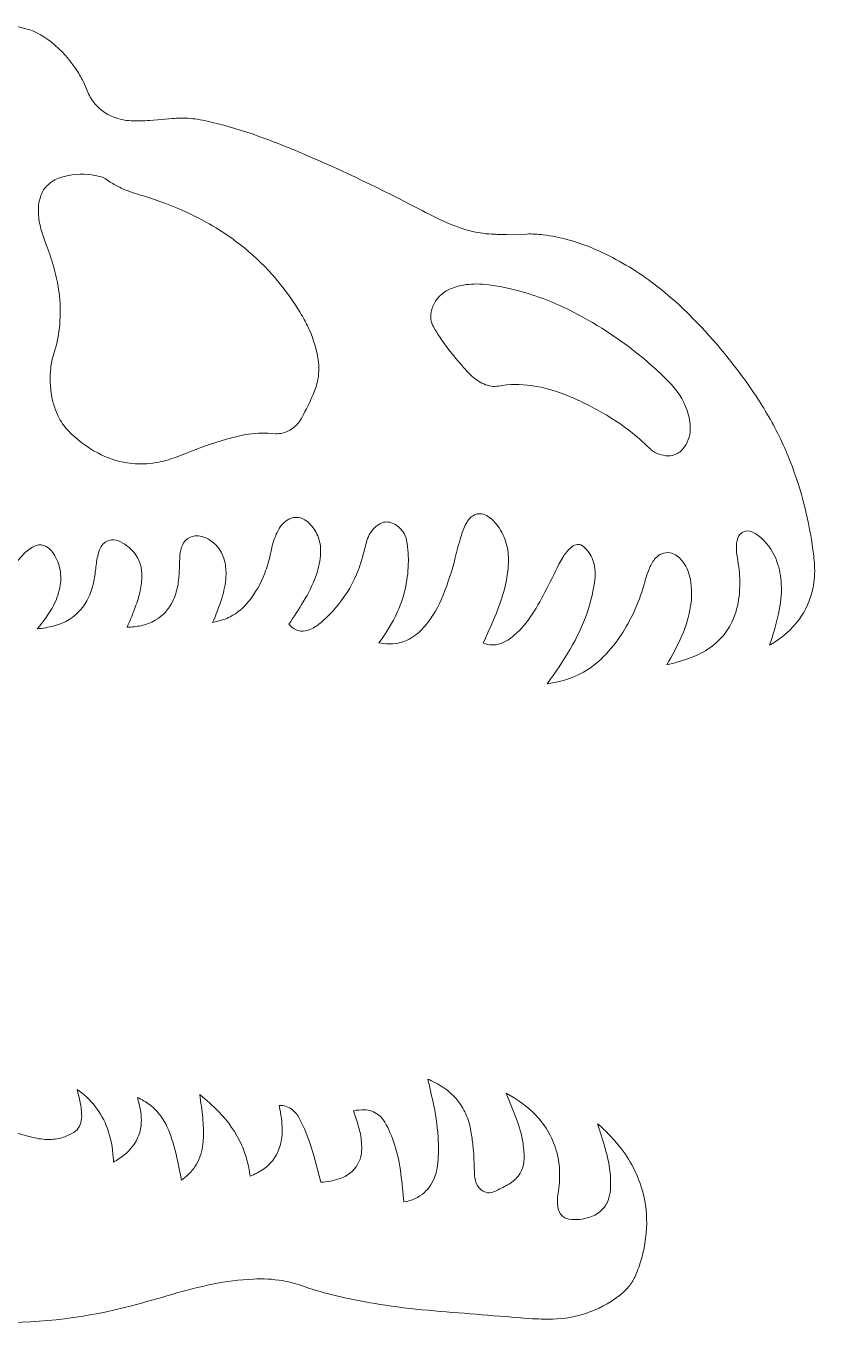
# Model space of a CAD drawing. Header units: centimetres. Extents: x -10.7 to 10.9, y -7.9 to 10.7.
# Drawn here: x 8.366 to 10.805, y 2.67 to 6.679 of the extents above; entities that cross this region are included whole.
import ezdxf

# ---------------------------------------------------------------- set-up
doc = ezdxf.new("R2010")
doc.units = ezdxf.units.CM
doc.header["$MEASUREMENT"] = 0
doc.layers.add('Capa 1', color=7, linetype='Continuous')

msp = doc.modelspace()

# ---------------------------------------------------------------- linework, layer by layer
at = {"layer": 'Capa 1', "color": 250, "lineweight": 18}
for points, knots in [([(8.31074, 6.679), (8.32131, 6.67876), (8.33185, 6.67774), (8.34228, 6.67594), (8.34228, 6.67594), (8.37421, 6.67044), (8.40447, 6.65778), (8.43079, 6.6389), (8.43079, 6.6389), (8.46445, 6.61475), (8.4936, 6.5849), (8.51691, 6.55068), (8.51691, 6.55068), (8.52509, 6.5387), (8.53261, 6.5263), (8.53948, 6.51353), (8.53948, 6.51353), (8.54451, 6.50417), (8.54886, 6.49446), (8.5525, 6.48448), (8.5525, 6.48448), (8.55764, 6.47041), (8.56478, 6.45714), (8.57372, 6.44511), (8.57372, 6.44511), (8.58988, 6.42336), (8.61194, 6.40669), (8.6373, 6.39713)], [0, 0, 0, 0, 0.125, 0.125, 0.125, 0.125, 0.25, 0.25, 0.25, 0.25, 0.375, 0.375, 0.375, 0.375, 0.5, 0.5, 0.5, 0.5, 0.625, 0.625, 0.625, 0.625, 0.75, 0.75, 0.75, 0.75, 1, 1, 1, 1]), ([(8.6373, 6.39713), (8.6543, 6.39071), (8.67219, 6.38696), (8.69034, 6.38601), (8.69034, 6.38601), (8.70982, 6.385), (8.72935, 6.38528), (8.74881, 6.38683)], [0, 0, 0, 0, 0.3333333, 0.3333333, 0.3333333, 0.3333333, 1, 1, 1, 1]), ([(8.8188, 6.39291), (8.83485, 6.39442), (8.85098, 6.39466), (8.86706, 6.39358), (8.86706, 6.39358), (8.8867, 6.39229), (8.90621, 6.38942), (8.9254, 6.38504), (8.9254, 6.38504), (8.97153, 6.37447), (9.01708, 6.3615), (9.06184, 6.34617), (9.06184, 6.34617), (9.1104, 6.32956), (9.15835, 6.3112), (9.20559, 6.29117), (9.20559, 6.29117), (9.32563, 6.24021), (9.44362, 6.18456), (9.55925, 6.12431), (9.55925, 6.12431), (9.58709, 6.10981), (9.61507, 6.09556), (9.64318, 6.08157), (9.64318, 6.08157), (9.67228, 6.0671), (9.70275, 6.05551), (9.73411, 6.04698), (9.73411, 6.04698), (9.75724, 6.04069), (9.78096, 6.03686), (9.80487, 6.03554), (9.80487, 6.03554), (9.82063, 6.03468), (9.83641, 6.0344), (9.85219, 6.0347)], [0, 0, 0, 0, 0.1, 0.1, 0.1, 0.1, 0.2, 0.2, 0.2, 0.2, 0.3, 0.3, 0.3, 0.3, 0.4, 0.4, 0.4, 0.4, 0.5, 0.5, 0.5, 0.5, 0.6, 0.6, 0.6, 0.6, 0.7, 0.7, 0.7, 0.7, 0.8, 0.8, 0.8, 0.8, 1, 1, 1, 1]), ([(8.83516, 5.34829), (8.81602, 5.34086), (8.79631, 5.33505), (8.77621, 5.33096), (8.77621, 5.33096), (8.71193, 5.31788), (8.64516, 5.32786), (8.58752, 5.35916), (8.58752, 5.35916), (8.55353, 5.37762), (8.52257, 5.40116), (8.49572, 5.42902), (8.49572, 5.42902), (8.48338, 5.44179), (8.4732, 5.45648), (8.46553, 5.4725), (8.46553, 5.4725), (8.45623, 5.49189), (8.44956, 5.51243), (8.44565, 5.53359), (8.44565, 5.53359), (8.44026, 5.56281), (8.43918, 5.59266), (8.44244, 5.62219), (8.44244, 5.62219), (8.44397, 5.63604), (8.4469, 5.64971), (8.45117, 5.66297), (8.45117, 5.66297), (8.45985, 5.68993), (8.46582, 5.71769), (8.46898, 5.74583), (8.46898, 5.74583), (8.47224, 5.77477), (8.47267, 5.80395), (8.47027, 5.83296), (8.47027, 5.83296), (8.46736, 5.86839), (8.46077, 5.90341), (8.45065, 5.93748), (8.45065, 5.93748), (8.44407, 5.95959), (8.43664, 5.98146), (8.42841, 6.00301), (8.42841, 6.00301), (8.42224, 6.01916), (8.41679, 6.03556), (8.41208, 6.05219), (8.41208, 6.05219), (8.40779, 6.0673), (8.40518, 6.08284), (8.40427, 6.09852), (8.40427, 6.09852), (8.40326, 6.11594), (8.40529, 6.1334), (8.41023, 6.15013), (8.41023, 6.15013), (8.41396, 6.16267), (8.42056, 6.17418), (8.42952, 6.18372), (8.42952, 6.18372), (8.44139, 6.19636), (8.45631, 6.20568), (8.47287, 6.21081), (8.47287, 6.21081), (8.50425, 6.2205), (8.53738, 6.22308), (8.56986, 6.21835), (8.56986, 6.21835), (8.57968, 6.21692), (8.5894, 6.21491), (8.59899, 6.21233)], [0, 0, 0, 0, 0.0526316, 0.0526316, 0.0526316, 0.0526316, 0.1052632, 0.1052632, 0.1052632, 0.1052632, 0.1578947, 0.1578947, 0.1578947, 0.1578947, 0.2105263, 0.2105263, 0.2105263, 0.2105263, 0.2631579, 0.2631579, 0.2631579, 0.2631579, 0.3157895, 0.3157895, 0.3157895, 0.3157895, 0.3684211, 0.3684211, 0.3684211, 0.3684211, 0.4210526, 0.4210526, 0.4210526, 0.4210526, 0.4736842, 0.4736842, 0.4736842, 0.4736842, 0.5263158, 0.5263158, 0.5263158, 0.5263158, 0.5789474, 0.5789474, 0.5789474, 0.5789474, 0.6315789, 0.6315789, 0.6315789, 0.6315789, 0.6842105, 0.6842105, 0.6842105, 0.6842105, 0.7368421, 0.7368421, 0.7368421, 0.7368421, 0.7894737, 0.7894737, 0.7894737, 0.7894737, 0.8421053, 0.8421053, 0.8421053, 0.8421053, 0.8947368, 0.8947368, 0.8947368, 0.8947368, 1, 1, 1, 1]), ([(8.59899, 6.21233), (8.59899, 6.21233), (8.60692, 6.20948), (8.60692, 6.20948), (8.60692, 6.20948), (8.60692, 6.20948), (8.61088, 6.207), (8.61088, 6.207), (8.61088, 6.207), (8.61088, 6.207), (8.61462, 6.20418), (8.61462, 6.20418)], [0, 0, 0, 0, 0.25, 0.25, 0.25, 0.25, 0.5, 0.5, 0.5, 0.5, 1, 1, 1, 1]), ([(8.61462, 6.20418), (8.6248, 6.19708), (8.63544, 6.19065), (8.64648, 6.18493), (8.64648, 6.18493), (8.6587, 6.17859), (8.67128, 6.17299), (8.68415, 6.16812), (8.68415, 6.16812), (8.69453, 6.16422), (8.70507, 6.16067), (8.71571, 6.15752), (8.71571, 6.15752), (8.75831, 6.14489), (8.80016, 6.12989), (8.84106, 6.11256), (8.84106, 6.11256), (8.90319, 6.08625), (8.96187, 6.05253), (9.01587, 6.01209)], [0, 0, 0, 0, 0.1666667, 0.1666667, 0.1666667, 0.1666667, 0.3333333, 0.3333333, 0.3333333, 0.3333333, 0.5, 0.5, 0.5, 0.5, 0.6666667, 0.6666667, 0.6666667, 0.6666667, 1, 1, 1, 1]), ([(9.91344, 6.03597), (9.9306, 6.03634), (9.94777, 6.03543), (9.96481, 6.03325), (9.96481, 6.03325), (10.01628, 6.02668), (10.06665, 6.01321), (10.11454, 5.99317), (10.11454, 5.99317), (10.1728, 5.96879), (10.22823, 5.93805), (10.27975, 5.90151), (10.27975, 5.90151), (10.32807, 5.86724), (10.37345, 5.82896), (10.41538, 5.78712), (10.41538, 5.78712), (10.48396, 5.7187), (10.54639, 5.64434), (10.6019, 5.56494), (10.6019, 5.56494), (10.61945, 5.53983), (10.63614, 5.51413), (10.65194, 5.48788), (10.65194, 5.48788), (10.67861, 5.44351), (10.70187, 5.39716), (10.72147, 5.34925), (10.72147, 5.34925), (10.7395, 5.30517), (10.75475, 5.25998), (10.76711, 5.21398), (10.76711, 5.21398), (10.78009, 5.16574), (10.79015, 5.11678), (10.79727, 5.06733), (10.79727, 5.06733), (10.79986, 5.04942), (10.80176, 5.0314), (10.80301, 5.01332), (10.80301, 5.01332), (10.8047, 4.98877), (10.80295, 4.96408), (10.79783, 4.93998), (10.79783, 4.93998), (10.79053, 4.90553), (10.77595, 4.87301), (10.75509, 4.84461), (10.75509, 4.84461), (10.73299, 4.81457), (10.7051, 4.78925), (10.67305, 4.77017)], [0, 0, 0, 0, 0.0714286, 0.0714286, 0.0714286, 0.0714286, 0.1428571, 0.1428571, 0.1428571, 0.1428571, 0.2142857, 0.2142857, 0.2142857, 0.2142857, 0.2857143, 0.2857143, 0.2857143, 0.2857143, 0.3571429, 0.3571429, 0.3571429, 0.3571429, 0.4285714, 0.4285714, 0.4285714, 0.4285714, 0.5, 0.5, 0.5, 0.5, 0.5714286, 0.5714286, 0.5714286, 0.5714286, 0.6428571, 0.6428571, 0.6428571, 0.6428571, 0.7142857, 0.7142857, 0.7142857, 0.7142857, 0.7857143, 0.7857143, 0.7857143, 0.7857143, 0.8571429, 0.8571429, 0.8571429, 0.8571429, 1, 1, 1, 1]), ([(9.01587, 6.01209), (9.08637, 5.9593), (9.14721, 5.89475), (9.19573, 5.82123), (9.19573, 5.82123), (9.20548, 5.80646), (9.21471, 5.79131), (9.22337, 5.77586), (9.22337, 5.77586), (9.2302, 5.76365), (9.23645, 5.75114), (9.24213, 5.73837), (9.24213, 5.73837), (9.25505, 5.70932), (9.26401, 5.67868), (9.26881, 5.64725), (9.26881, 5.64725), (9.27229, 5.6245), (9.27151, 5.60132), (9.2665, 5.57885), (9.2665, 5.57885), (9.26339, 5.56486), (9.25876, 5.55125), (9.25274, 5.53824), (9.25274, 5.53824), (9.24212, 5.51535), (9.23111, 5.49265), (9.21974, 5.47014), (9.21974, 5.47014), (9.21351, 5.45782), (9.20474, 5.44698), (9.19403, 5.43829), (9.19403, 5.43829), (9.18374, 5.42994), (9.17172, 5.42399), (9.15886, 5.42082), (9.15886, 5.42082), (9.15179, 5.41909), (9.14451, 5.41838), (9.13725, 5.41871)], [0, 0, 0, 0, 0.0909091, 0.0909091, 0.0909091, 0.0909091, 0.1818182, 0.1818182, 0.1818182, 0.1818182, 0.2727273, 0.2727273, 0.2727273, 0.2727273, 0.3636364, 0.3636364, 0.3636364, 0.3636364, 0.4545455, 0.4545455, 0.4545455, 0.4545455, 0.5454545, 0.5454545, 0.5454545, 0.5454545, 0.6363636, 0.6363636, 0.6363636, 0.6363636, 0.7272727, 0.7272727, 0.7272727, 0.7272727, 0.8181818, 0.8181818, 0.8181818, 0.8181818, 1, 1, 1, 1]), ([(10.05643, 5.7955), (10.13819, 5.75373), (10.21468, 5.70245), (10.28436, 5.6427), (10.28436, 5.6427), (10.30753, 5.62284), (10.32997, 5.60212), (10.35163, 5.58059), (10.35163, 5.58059), (10.37726, 5.55513), (10.39698, 5.5244), (10.40948, 5.4905), (10.40948, 5.4905), (10.41626, 5.47207), (10.41953, 5.45251), (10.4191, 5.43286), (10.4191, 5.43286), (10.41861, 5.4106), (10.41064, 5.38918), (10.39649, 5.37199), (10.39649, 5.37199), (10.38925, 5.36321), (10.37965, 5.35671), (10.3688, 5.35328), (10.3688, 5.35328), (10.36073, 5.35072), (10.35221, 5.34988), (10.34377, 5.35083), (10.34377, 5.35083), (10.33376, 5.35194), (10.32398, 5.35466), (10.31483, 5.3589), (10.31483, 5.3589), (10.30631, 5.36283), (10.29853, 5.36823), (10.29186, 5.37483), (10.29186, 5.37483), (10.25455, 5.41168), (10.21301, 5.44401), (10.16814, 5.47114), (10.16814, 5.47114), (10.12887, 5.4949), (10.08799, 5.51594), (10.04583, 5.53412), (10.04583, 5.53412), (10.00803, 5.55041), (9.96825, 5.56166), (9.92751, 5.56759), (9.92751, 5.56759), (9.89392, 5.57248), (9.85974, 5.57198), (9.82628, 5.56608), (9.82628, 5.56608), (9.81908, 5.56481), (9.81173, 5.56469), (9.80449, 5.56573), (9.80449, 5.56573), (9.79632, 5.56692), (9.78834, 5.56923), (9.78082, 5.57262), (9.78082, 5.57262), (9.76552, 5.57951), (9.75161, 5.58913), (9.73976, 5.60102), (9.73976, 5.60102), (9.72998, 5.61082), (9.72053, 5.62094), (9.71143, 5.63139), (9.71143, 5.63139), (9.68711, 5.65931), (9.66447, 5.68862), (9.64361, 5.7192), (9.64361, 5.7192), (9.63589, 5.7305), (9.62886, 5.74224), (9.62255, 5.75437), (9.62255, 5.75437), (9.61859, 5.76191), (9.61659, 5.77032), (9.6167, 5.77884), (9.6167, 5.77884), (9.61683, 5.79014), (9.61905, 5.80132), (9.62323, 5.81181), (9.62323, 5.81181), (9.63249, 5.83503), (9.65023, 5.85382), (9.67288, 5.8644), (9.67288, 5.8644), (9.68727, 5.87112), (9.70252, 5.87582), (9.7182, 5.87835), (9.7182, 5.87835), (9.73984, 5.88182), (9.76183, 5.88242), (9.78362, 5.88013), (9.78362, 5.88013), (9.8192, 5.87638), (9.85443, 5.86976), (9.88895, 5.86034), (9.88895, 5.86034), (9.94685, 5.84454), (10.00297, 5.8228), (10.05643, 5.7955)], [0, 0, 0, 0, 0.037037, 0.037037, 0.037037, 0.037037, 0.0740741, 0.0740741, 0.0740741, 0.0740741, 0.1111111, 0.1111111, 0.1111111, 0.1111111, 0.1481481, 0.1481481, 0.1481481, 0.1481481, 0.1851852, 0.1851852, 0.1851852, 0.1851852, 0.2222222, 0.2222222, 0.2222222, 0.2222222, 0.2592593, 0.2592593, 0.2592593, 0.2592593, 0.2962963, 0.2962963, 0.2962963, 0.2962963, 0.3333333, 0.3333333, 0.3333333, 0.3333333, 0.3703704, 0.3703704, 0.3703704, 0.3703704, 0.4074074, 0.4074074, 0.4074074, 0.4074074, 0.4444444, 0.4444444, 0.4444444, 0.4444444, 0.4814815, 0.4814815, 0.4814815, 0.4814815, 0.5185185, 0.5185185, 0.5185185, 0.5185185, 0.5555556, 0.5555556, 0.5555556, 0.5555556, 0.5925926, 0.5925926, 0.5925926, 0.5925926, 0.6296296, 0.6296296, 0.6296296, 0.6296296, 0.6666667, 0.6666667, 0.6666667, 0.6666667, 0.7037037, 0.7037037, 0.7037037, 0.7037037, 0.7407407, 0.7407407, 0.7407407, 0.7407407, 0.7777778, 0.7777778, 0.7777778, 0.7777778, 0.8148148, 0.8148148, 0.8148148, 0.8148148, 0.8518519, 0.8518519, 0.8518519, 0.8518519, 0.8888889, 0.8888889, 0.8888889, 0.8888889, 0.9259259, 0.9259259, 0.9259259, 0.9259259, 1, 1, 1, 1]), ([(9.11414, 5.41995), (9.08754, 5.42153), (9.06085, 5.4195), (9.0348, 5.41392), (9.0348, 5.41392), (8.99033, 5.40442), (8.94667, 5.39142), (8.90424, 5.37504)], [0, 0, 0, 0, 0.3333333, 0.3333333, 0.3333333, 0.3333333, 1, 1, 1, 1]), ([(9.77911, 4.77198), (9.79111, 4.79806), (9.80279, 4.82427), (9.81417, 4.85062), (9.81417, 4.85062), (9.82704, 4.88039), (9.83751, 4.91112), (9.84549, 4.94256), (9.84549, 4.94256), (9.85216, 4.96887), (9.85602, 4.99579), (9.85699, 5.02292), (9.85699, 5.02292), (9.85769, 5.04199), (9.85547, 5.06106), (9.8504, 5.07948), (9.8504, 5.07948), (9.84511, 5.09876), (9.8364, 5.11692), (9.82467, 5.13312), (9.82467, 5.13312), (9.81882, 5.14118), (9.8121, 5.14859), (9.80461, 5.15519), (9.80461, 5.15519), (9.79834, 5.1607), (9.79123, 5.16518), (9.78354, 5.16845), (9.78354, 5.16845), (9.77177, 5.17346), (9.75832, 5.17231), (9.74758, 5.1654), (9.74758, 5.1654), (9.73828, 5.15942), (9.73085, 5.15097), (9.7261, 5.14101), (9.7261, 5.14101), (9.71966, 5.12756), (9.71427, 5.11363), (9.70996, 5.09934), (9.70996, 5.09934), (9.70363, 5.07837), (9.69785, 5.05722), (9.6926, 5.03594), (9.6926, 5.03594), (9.68286, 4.99637), (9.6704, 4.95751), (9.65533, 4.91966), (9.65533, 4.91966), (9.64169, 4.88541), (9.62286, 4.85347), (9.59948, 4.82495), (9.59948, 4.82495), (9.58699, 4.8097), (9.57191, 4.79675), (9.55496, 4.78668), (9.55496, 4.78668), (9.54115, 4.77848), (9.52583, 4.7731), (9.50991, 4.77087), (9.50991, 4.77087), (9.49692, 4.76904), (9.48374, 4.76887), (9.47072, 4.77037)], [0, 0, 0, 0, 0.0588235, 0.0588235, 0.0588235, 0.0588235, 0.1176471, 0.1176471, 0.1176471, 0.1176471, 0.1764706, 0.1764706, 0.1764706, 0.1764706, 0.2352941, 0.2352941, 0.2352941, 0.2352941, 0.2941176, 0.2941176, 0.2941176, 0.2941176, 0.3529412, 0.3529412, 0.3529412, 0.3529412, 0.4117647, 0.4117647, 0.4117647, 0.4117647, 0.4705882, 0.4705882, 0.4705882, 0.4705882, 0.5294118, 0.5294118, 0.5294118, 0.5294118, 0.5882353, 0.5882353, 0.5882353, 0.5882353, 0.6470588, 0.6470588, 0.6470588, 0.6470588, 0.7058824, 0.7058824, 0.7058824, 0.7058824, 0.7647059, 0.7647059, 0.7647059, 0.7647059, 0.8235294, 0.8235294, 0.8235294, 0.8235294, 0.8823529, 0.8823529, 0.8823529, 0.8823529, 1, 1, 1, 1]), ([(9.17861, 4.83002), (9.19373, 4.85295), (9.20854, 4.8761), (9.22302, 4.89943), (9.22302, 4.89943), (9.23899, 4.92515), (9.25227, 4.95246), (9.26261, 4.9809), (9.26261, 4.9809), (9.27084, 5.00358), (9.27552, 5.02737), (9.27648, 5.05148), (9.27648, 5.05148), (9.27719, 5.0693), (9.27412, 5.08705), (9.26747, 5.10361), (9.26747, 5.10361), (9.26468, 5.11057), (9.26116, 5.1172), (9.25695, 5.12339), (9.25695, 5.12339), (9.25241, 5.13006), (9.24724, 5.13628), (9.24147, 5.14194), (9.24147, 5.14194), (9.23577, 5.14752), (9.22918, 5.15213), (9.22198, 5.15556), (9.22198, 5.15556), (9.21011, 5.1612), (9.19645, 5.16167), (9.18423, 5.15685), (9.18423, 5.15685), (9.16919, 5.15092), (9.15666, 5.14004), (9.14868, 5.126), (9.14868, 5.126), (9.13972, 5.11021), (9.13282, 5.09334), (9.12816, 5.0758), (9.12816, 5.0758), (9.12541, 5.06547), (9.12292, 5.05509), (9.1207, 5.04464), (9.1207, 5.04464), (9.11657, 5.02521), (9.1109, 5.00613), (9.10379, 4.9876), (9.10379, 4.9876), (9.09165, 4.95598), (9.07477, 4.92638), (9.05374, 4.89983), (9.05374, 4.89983), (9.03841, 4.88047), (9.01916, 4.86455), (8.99726, 4.8531), (8.99726, 4.8531), (8.9903, 4.84945), (8.98302, 4.84647), (8.9755, 4.84417), (8.9755, 4.84417), (8.96451, 4.84082), (8.95345, 4.83771), (8.94232, 4.83485), (8.94232, 4.83485), (8.95306, 4.8593), (8.96262, 4.88426), (8.97094, 4.90964), (8.97094, 4.90964), (8.97816, 4.93166), (8.98251, 4.95452), (8.98388, 4.97764), (8.98388, 4.97764), (8.98483, 4.99364), (8.98344, 5.00968), (8.97976, 5.02525), (8.97976, 5.02525), (8.97377, 5.05063), (8.95867, 5.0729), (8.93731, 5.08785), (8.93731, 5.08785), (8.92722, 5.09491), (8.91578, 5.09979), (8.90369, 5.10216), (8.90369, 5.10216), (8.89045, 5.10476), (8.87673, 5.10197), (8.86557, 5.0944), (8.86557, 5.0944), (8.85893, 5.08988), (8.85363, 5.08365), (8.85027, 5.07638), (8.85027, 5.07638), (8.84541, 5.06587), (8.84255, 5.05457), (8.84183, 5.04302), (8.84183, 5.04302), (8.84082, 5.02723), (8.84012, 5.01143), (8.83969, 4.9956), (8.83969, 4.9956), (8.83925, 4.97976), (8.8376, 4.96397), (8.83475, 4.94839), (8.83475, 4.94839), (8.83174, 4.93204), (8.82665, 4.91614), (8.81962, 4.90108), (8.81962, 4.90108), (8.80802, 4.87627), (8.78898, 4.85565), (8.76518, 4.84207), (8.76518, 4.84207), (8.75147, 4.83427), (8.73664, 4.82868), (8.72119, 4.82548), (8.72119, 4.82548), (8.70708, 4.82257), (8.69275, 4.82087), (8.67835, 4.82039), (8.67835, 4.82039), (8.68808, 4.84284), (8.69724, 4.86553), (8.70586, 4.88844), (8.70586, 4.88844), (8.7121, 4.90508), (8.71686, 4.92226), (8.72003, 4.93976), (8.72003, 4.93976), (8.72287, 4.95546), (8.72404, 4.97143), (8.72353, 4.98739), (8.72353, 4.98739), (8.72275, 5.01108), (8.71421, 5.03386), (8.69916, 5.05217), (8.69916, 5.05217), (8.68646, 5.06765), (8.67011, 5.07972), (8.65157, 5.0873), (8.65157, 5.0873), (8.64249, 5.09101), (8.63246, 5.09169), (8.62296, 5.08922), (8.62296, 5.08922), (8.61104, 5.08613), (8.60119, 5.07778), (8.59617, 5.06653), (8.59617, 5.06653), (8.59241, 5.05805), (8.58951, 5.0492), (8.5875, 5.04015), (8.5875, 5.04015), (8.5843, 5.02566), (8.58202, 5.011), (8.58067, 4.99621), (8.58067, 4.99621), (8.57931, 4.98145), (8.57689, 4.96679), (8.57344, 4.95235), (8.57344, 4.95235), (8.56926, 4.93484), (8.56274, 4.91797), (8.55408, 4.9022), (8.55408, 4.9022), (8.53925, 4.87514), (8.5167, 4.8531), (8.48932, 4.83886), (8.48932, 4.83886), (8.4779, 4.83292), (8.46585, 4.82828), (8.45339, 4.82504), (8.45339, 4.82504), (8.4359, 4.82047), (8.41805, 4.81731), (8.40005, 4.81557), (8.40005, 4.81557), (8.42019, 4.83818), (8.43754, 4.86312), (8.45175, 4.88988), (8.45175, 4.88988), (8.46181, 4.90884), (8.46857, 4.92938), (8.47175, 4.95061), (8.47175, 4.95061), (8.47443, 4.96857), (8.47371, 4.98685), (8.46966, 5.00455), (8.46966, 5.00455), (8.46574, 5.02156), (8.45855, 5.03767), (8.44849, 5.05194), (8.44849, 5.05194), (8.44305, 5.05962), (8.43598, 5.06599), (8.42777, 5.07057), (8.42777, 5.07057), (8.41861, 5.07568), (8.40773, 5.07676), (8.39774, 5.07351), (8.39774, 5.07351), (8.38966, 5.07089), (8.38214, 5.06684), (8.3755, 5.06153), (8.3755, 5.06153), (8.36084, 5.0498), (8.34775, 5.03623), (8.33657, 5.02113), (8.33657, 5.02113), (8.32555, 5.00626), (8.31514, 4.99095), (8.30534, 4.97524), (8.30534, 4.97524), (8.29552, 4.95951), (8.28418, 4.94476), (8.27152, 4.93121), (8.27152, 4.93121), (8.25285, 4.91128), (8.23136, 4.89419), (8.20772, 4.88052), (8.20772, 4.88052), (8.19963, 4.87585), (8.19082, 4.87255), (8.18166, 4.87078), (8.18166, 4.87078), (8.1781, 4.87009), (8.17447, 4.86986), (8.17085, 4.87011), (8.17085, 4.87011), (8.16726, 4.87035), (8.1637, 4.87108), (8.16027, 4.87224)], [0, 0, 0, 0, 0.0169492, 0.0169492, 0.0169492, 0.0169492, 0.0338983, 0.0338983, 0.0338983, 0.0338983, 0.0508475, 0.0508475, 0.0508475, 0.0508475, 0.0677966, 0.0677966, 0.0677966, 0.0677966, 0.0847458, 0.0847458, 0.0847458, 0.0847458, 0.1016949, 0.1016949, 0.1016949, 0.1016949, 0.1186441, 0.1186441, 0.1186441, 0.1186441, 0.1355932, 0.1355932, 0.1355932, 0.1355932, 0.1525424, 0.1525424, 0.1525424, 0.1525424, 0.1694915, 0.1694915, 0.1694915, 0.1694915, 0.1864407, 0.1864407, 0.1864407, 0.1864407, 0.2033898, 0.2033898, 0.2033898, 0.2033898, 0.220339, 0.220339, 0.220339, 0.220339, 0.2372881, 0.2372881, 0.2372881, 0.2372881, 0.2542373, 0.2542373, 0.2542373, 0.2542373, 0.2711864, 0.2711864, 0.2711864, 0.2711864, 0.2881356, 0.2881356, 0.2881356, 0.2881356, 0.3050847, 0.3050847, 0.3050847, 0.3050847, 0.3220339, 0.3220339, 0.3220339, 0.3220339, 0.3389831, 0.3389831, 0.3389831, 0.3389831, 0.3559322, 0.3559322, 0.3559322, 0.3559322, 0.3728814, 0.3728814, 0.3728814, 0.3728814, 0.3898305, 0.3898305, 0.3898305, 0.3898305, 0.4067797, 0.4067797, 0.4067797, 0.4067797, 0.4237288, 0.4237288, 0.4237288, 0.4237288, 0.440678, 0.440678, 0.440678, 0.440678, 0.4576271, 0.4576271, 0.4576271, 0.4576271, 0.4745763, 0.4745763, 0.4745763, 0.4745763, 0.4915254, 0.4915254, 0.4915254, 0.4915254, 0.5084746, 0.5084746, 0.5084746, 0.5084746, 0.5254237, 0.5254237, 0.5254237, 0.5254237, 0.5423729, 0.5423729, 0.5423729, 0.5423729, 0.559322, 0.559322, 0.559322, 0.559322, 0.5762712, 0.5762712, 0.5762712, 0.5762712, 0.5932203, 0.5932203, 0.5932203, 0.5932203, 0.6101695, 0.6101695, 0.6101695, 0.6101695, 0.6271186, 0.6271186, 0.6271186, 0.6271186, 0.6440678, 0.6440678, 0.6440678, 0.6440678, 0.6610169, 0.6610169, 0.6610169, 0.6610169, 0.6779661, 0.6779661, 0.6779661, 0.6779661, 0.6949153, 0.6949153, 0.6949153, 0.6949153, 0.7118644, 0.7118644, 0.7118644, 0.7118644, 0.7288136, 0.7288136, 0.7288136, 0.7288136, 0.7457627, 0.7457627, 0.7457627, 0.7457627, 0.7627119, 0.7627119, 0.7627119, 0.7627119, 0.779661, 0.779661, 0.779661, 0.779661, 0.7966102, 0.7966102, 0.7966102, 0.7966102, 0.8135593, 0.8135593, 0.8135593, 0.8135593, 0.8305085, 0.8305085, 0.8305085, 0.8305085, 0.8474576, 0.8474576, 0.8474576, 0.8474576, 0.8644068, 0.8644068, 0.8644068, 0.8644068, 0.8813559, 0.8813559, 0.8813559, 0.8813559, 0.8983051, 0.8983051, 0.8983051, 0.8983051, 0.9152542, 0.9152542, 0.9152542, 0.9152542, 0.9322034, 0.9322034, 0.9322034, 0.9322034, 0.9491525, 0.9491525, 0.9491525, 0.9491525, 0.9661017, 0.9661017, 0.9661017, 0.9661017, 1, 1, 1, 1]), ([(9.45663, 4.77249), (9.47575, 4.79768), (9.49253, 4.82458), (9.50675, 4.85284), (9.50675, 4.85284), (9.53067, 4.90043), (9.54444, 4.95247), (9.54714, 5.00566), (9.54714, 5.00566), (9.54789, 5.0207), (9.54786, 5.03575), (9.54699, 5.05076), (9.54699, 5.05076), (9.54626, 5.06356), (9.54473, 5.07628), (9.54238, 5.08886), (9.54238, 5.08886), (9.54053, 5.09883), (9.53646, 5.10823), (9.53045, 5.11641), (9.53045, 5.11641), (9.52376, 5.1255), (9.5153, 5.13314), (9.50559, 5.13888), (9.50559, 5.13888), (9.4993, 5.14261), (9.49231, 5.14498), (9.48505, 5.14586), (9.48505, 5.14586), (9.47893, 5.1466), (9.47271, 5.14581), (9.46697, 5.14357), (9.46697, 5.14357), (9.45723, 5.13976), (9.44851, 5.1338), (9.44143, 5.12613), (9.44143, 5.12613), (9.43015, 5.11394), (9.42207, 5.09915), (9.41786, 5.08307)], [0, 0, 0, 0, 0.0909091, 0.0909091, 0.0909091, 0.0909091, 0.1818182, 0.1818182, 0.1818182, 0.1818182, 0.2727273, 0.2727273, 0.2727273, 0.2727273, 0.3636364, 0.3636364, 0.3636364, 0.3636364, 0.4545455, 0.4545455, 0.4545455, 0.4545455, 0.5454545, 0.5454545, 0.5454545, 0.5454545, 0.6363636, 0.6363636, 0.6363636, 0.6363636, 0.7272727, 0.7272727, 0.7272727, 0.7272727, 0.8181818, 0.8181818, 0.8181818, 0.8181818, 1, 1, 1, 1]), ([(10.66374, 4.76483), (10.6749, 4.79657), (10.68428, 4.82891), (10.69183, 4.86169), (10.69183, 4.86169), (10.69877, 4.89183), (10.70166, 4.92278), (10.70039, 4.95369), (10.70039, 4.95369), (10.69942, 4.97752), (10.69488, 5.00105), (10.6869, 5.02353), (10.6869, 5.02353), (10.67722, 5.0508), (10.66117, 5.07536), (10.64007, 5.09518), (10.64007, 5.09518), (10.63101, 5.10368), (10.62057, 5.11061), (10.6092, 5.11565), (10.6092, 5.11565), (10.59944, 5.11999), (10.58814, 5.11903), (10.57925, 5.11309), (10.57925, 5.11309), (10.57096, 5.10754), (10.56528, 5.09885), (10.56353, 5.08903), (10.56353, 5.08903), (10.56151, 5.07749), (10.56108, 5.06575), (10.56229, 5.0541), (10.56229, 5.0541), (10.56359, 5.04143), (10.56529, 5.02879), (10.56738, 5.0162), (10.56738, 5.0162), (10.57126, 4.9928), (10.57284, 4.96905), (10.57211, 4.94534), (10.57211, 4.94534), (10.5713, 4.91863), (10.56702, 4.89214), (10.5594, 4.86654), (10.5594, 4.86654), (10.54695, 4.82474), (10.52139, 4.788), (10.48654, 4.7618), (10.48654, 4.7618), (10.4691, 4.74869), (10.44995, 4.73803), (10.42963, 4.73011), (10.42963, 4.73011), (10.40805, 4.72169), (10.38602, 4.71455), (10.3636, 4.70874)], [0, 0, 0, 0, 0.0666667, 0.0666667, 0.0666667, 0.0666667, 0.1333333, 0.1333333, 0.1333333, 0.1333333, 0.2, 0.2, 0.2, 0.2, 0.2666667, 0.2666667, 0.2666667, 0.2666667, 0.3333333, 0.3333333, 0.3333333, 0.3333333, 0.4, 0.4, 0.4, 0.4, 0.4666667, 0.4666667, 0.4666667, 0.4666667, 0.5333333, 0.5333333, 0.5333333, 0.5333333, 0.6, 0.6, 0.6, 0.6, 0.6666667, 0.6666667, 0.6666667, 0.6666667, 0.7333333, 0.7333333, 0.7333333, 0.7333333, 0.8, 0.8, 0.8, 0.8, 0.8666667, 0.8666667, 0.8666667, 0.8666667, 1, 1, 1, 1]), ([(9.97707, 4.64568), (10.00217, 4.68041), (10.02569, 4.71626), (10.04758, 4.7531), (10.04758, 4.7531), (10.06872, 4.78871), (10.08629, 4.82633), (10.09999, 4.86542), (10.09999, 4.86542), (10.11231, 4.90054), (10.12057, 4.93696), (10.12459, 4.97397), (10.12459, 4.97397), (10.12659, 4.99239), (10.12423, 5.01101), (10.1177, 5.02833), (10.1177, 5.02833), (10.11176, 5.04412), (10.10213, 5.05826), (10.08963, 5.0696), (10.08963, 5.0696), (10.08451, 5.07422), (10.07779, 5.07664), (10.07092, 5.07634), (10.07092, 5.07634), (10.06411, 5.07602), (10.05763, 5.07343), (10.05248, 5.06898), (10.05248, 5.06898), (10.04166, 5.05964), (10.03232, 5.04869), (10.02482, 5.03652), (10.02482, 5.03652), (10.02061, 5.02966), (10.01671, 5.02263), (10.01317, 5.0154), (10.01317, 5.0154), (9.99899, 4.98655), (9.98457, 4.95782), (9.9699, 4.92922), (9.9699, 4.92922), (9.95612, 4.90235), (9.94078, 4.87633), (9.92392, 4.85128), (9.92392, 4.85128), (9.9087, 4.82867), (9.89024, 4.80842), (9.86913, 4.79118), (9.86913, 4.79118), (9.85994, 4.78367), (9.84983, 4.77739), (9.83902, 4.77249), (9.83902, 4.77249), (9.82237, 4.76492), (9.80348, 4.76381), (9.78605, 4.76937)], [0, 0, 0, 0, 0.0666667, 0.0666667, 0.0666667, 0.0666667, 0.1333333, 0.1333333, 0.1333333, 0.1333333, 0.2, 0.2, 0.2, 0.2, 0.2666667, 0.2666667, 0.2666667, 0.2666667, 0.3333333, 0.3333333, 0.3333333, 0.3333333, 0.4, 0.4, 0.4, 0.4, 0.4666667, 0.4666667, 0.4666667, 0.4666667, 0.5333333, 0.5333333, 0.5333333, 0.5333333, 0.6, 0.6, 0.6, 0.6, 0.6666667, 0.6666667, 0.6666667, 0.6666667, 0.7333333, 0.7333333, 0.7333333, 0.7333333, 0.8, 0.8, 0.8, 0.8, 0.8666667, 0.8666667, 0.8666667, 0.8666667, 1, 1, 1, 1]), ([(10.34665, 4.70452), (10.36389, 4.73345), (10.37938, 4.76339), (10.39309, 4.79417), (10.39309, 4.79417), (10.40616, 4.82356), (10.41522, 4.85456), (10.42002, 4.88636), (10.42002, 4.88636), (10.42414, 4.91359), (10.42388, 4.94129), (10.41927, 4.96843), (10.41927, 4.96843), (10.41597, 4.98774), (10.40834, 5.00605), (10.39695, 5.02197), (10.39695, 5.02197), (10.39066, 5.03074), (10.38272, 5.03819), (10.37357, 5.04392), (10.37357, 5.04392), (10.35888, 5.0531), (10.34038, 5.05355), (10.32525, 5.04512), (10.32525, 5.04512), (10.31879, 5.0415), (10.31317, 5.03658), (10.30875, 5.03063), (10.30875, 5.03063), (10.30166, 5.02112), (10.29585, 5.01073), (10.29145, 4.99972), (10.29145, 4.99972), (10.2862, 4.9866), (10.28175, 4.97318), (10.27811, 4.95954), (10.27811, 4.95954), (10.26346, 4.90472), (10.2406, 4.85243), (10.21034, 4.80444), (10.21034, 4.80444), (10.19309, 4.77711), (10.17291, 4.75174), (10.15018, 4.72876), (10.15018, 4.72876), (10.1138, 4.69197), (10.06785, 4.66607), (10.01754, 4.65397)], [0, 0, 0, 0, 0.0769231, 0.0769231, 0.0769231, 0.0769231, 0.1538462, 0.1538462, 0.1538462, 0.1538462, 0.2307692, 0.2307692, 0.2307692, 0.2307692, 0.3076923, 0.3076923, 0.3076923, 0.3076923, 0.3846154, 0.3846154, 0.3846154, 0.3846154, 0.4615385, 0.4615385, 0.4615385, 0.4615385, 0.5384615, 0.5384615, 0.5384615, 0.5384615, 0.6153846, 0.6153846, 0.6153846, 0.6153846, 0.6923077, 0.6923077, 0.6923077, 0.6923077, 0.7692308, 0.7692308, 0.7692308, 0.7692308, 0.8461538, 0.8461538, 0.8461538, 0.8461538, 1, 1, 1, 1]), ([(9.40597, 5.03771), (9.4025, 5.02451), (9.39833, 5.0115), (9.39347, 4.99875), (9.39347, 4.99875), (9.37845, 4.95938), (9.35722, 4.92267), (9.33059, 4.89002), (9.33059, 4.89002), (9.31543, 4.87144), (9.29886, 4.85407), (9.28102, 4.83805), (9.28102, 4.83805), (9.26968, 4.82784), (9.25681, 4.81947), (9.24289, 4.81321), (9.24289, 4.81321), (9.23439, 4.8094), (9.22505, 4.80786), (9.21577, 4.80874), (9.21577, 4.80874), (9.21, 4.80929), (9.20438, 4.81087), (9.19916, 4.8134), (9.19916, 4.8134), (9.19368, 4.81606), (9.1887, 4.81963), (9.18442, 4.82397)], [0, 0, 0, 0, 0.125, 0.125, 0.125, 0.125, 0.25, 0.25, 0.25, 0.25, 0.375, 0.375, 0.375, 0.375, 0.5, 0.5, 0.5, 0.5, 0.625, 0.625, 0.625, 0.625, 0.75, 0.75, 0.75, 0.75, 1, 1, 1, 1]), ([(9.18442, 4.82397), (9.18442, 4.82397), (9.18151, 4.82699), (9.18151, 4.82699), (9.18151, 4.82699), (9.18151, 4.82699), (9.17861, 4.83002), (9.17861, 4.83002)], [0, 0, 0, 0, 0.3333333, 0.3333333, 0.3333333, 0.3333333, 1, 1, 1, 1]), ([(9.47072, 4.77037), (9.47072, 4.77037), (9.46366, 4.77136), (9.46366, 4.77136), (9.46366, 4.77136), (9.46366, 4.77136), (9.45663, 4.77249), (9.45663, 4.77249)], [0, 0, 0, 0, 0.3333333, 0.3333333, 0.3333333, 0.3333333, 1, 1, 1, 1]), ([(9.78605, 4.76937), (9.78605, 4.76937), (9.78258, 4.77063), (9.78258, 4.77063), (9.78258, 4.77063), (9.78258, 4.77063), (9.77911, 4.77198), (9.77911, 4.77198)], [0, 0, 0, 0, 0.3333333, 0.3333333, 0.3333333, 0.3333333, 1, 1, 1, 1]), ([(10.67305, 4.77017), (10.67305, 4.77017), (10.6684, 4.76748), (10.6684, 4.76748), (10.6684, 4.76748), (10.6684, 4.76748), (10.66374, 4.76483), (10.66374, 4.76483)], [0, 0, 0, 0, 0.3333333, 0.3333333, 0.3333333, 0.3333333, 1, 1, 1, 1]), ([(10.3636, 4.70874), (10.3636, 4.70874), (10.35512, 4.70659), (10.35512, 4.70659), (10.35512, 4.70659), (10.35512, 4.70659), (10.34665, 4.70452), (10.34665, 4.70452)], [0, 0, 0, 0, 0.3333333, 0.3333333, 0.3333333, 0.3333333, 1, 1, 1, 1]), ([(10.01754, 4.65397), (10.01754, 4.65397), (10.00448, 4.65107), (10.00448, 4.65107), (10.00448, 4.65107), (10.00448, 4.65107), (9.97707, 4.64568), (9.97707, 4.64568)], [0, 0, 0, 0, 0.3333333, 0.3333333, 0.3333333, 0.3333333, 1, 1, 1, 1]), ([(9.27665, 3.10549), (9.29725, 3.10643), (9.31759, 3.11032), (9.33708, 3.11703), (9.33708, 3.11703), (9.35073, 3.12173), (9.36325, 3.1292), (9.37384, 3.13898), (9.37384, 3.13898), (9.39176, 3.15553), (9.40236, 3.17851), (9.40328, 3.20288), (9.40328, 3.20288), (9.40391, 3.21985), (9.40262, 3.23685), (9.39942, 3.25356), (9.39942, 3.25356), (9.39797, 3.26108), (9.39615, 3.26853), (9.39397, 3.27589), (9.39397, 3.27589), (9.38895, 3.29277), (9.38356, 3.30956), (9.37781, 3.32622), (9.37781, 3.32622), (9.38871, 3.32839), (9.3998, 3.32942), (9.41091, 3.3293), (9.41091, 3.3293), (9.42716, 3.32912), (9.44286, 3.32345), (9.45547, 3.31321), (9.45547, 3.31321), (9.46326, 3.3069), (9.46983, 3.29922), (9.4749, 3.29055), (9.4749, 3.29055), (9.48748, 3.26903), (9.49759, 3.24617), (9.50505, 3.22239), (9.50505, 3.22239), (9.51436, 3.1927), (9.5209, 3.1622), (9.5246, 3.13131), (9.5246, 3.13131), (9.52806, 3.10245), (9.53121, 3.07354), (9.53408, 3.04459), (9.53408, 3.04459), (9.54614, 3.04638), (9.55788, 3.04988), (9.56895, 3.055), (9.56895, 3.055), (9.58882, 3.06419), (9.60556, 3.07895), (9.61715, 3.09749), (9.61715, 3.09749), (9.62839, 3.11546), (9.63545, 3.1357), (9.63779, 3.15676), (9.63779, 3.15676), (9.64058, 3.1818), (9.64138, 3.20703), (9.64019, 3.23222), (9.64019, 3.23222), (9.63846, 3.26894), (9.63383, 3.30547), (9.62636, 3.34146), (9.62636, 3.34146), (9.6206, 3.36911), (9.61435, 3.39666), (9.60756, 3.42407), (9.60756, 3.42407), (9.62389, 3.41713), (9.63959, 3.40881), (9.65451, 3.3992), (9.65451, 3.3992), (9.67809, 3.38399), (9.698, 3.36373), (9.7128, 3.33989), (9.7128, 3.33989), (9.72206, 3.32495), (9.7293, 3.30882), (9.73429, 3.29197), (9.73429, 3.29197), (9.73722, 3.28213), (9.73953, 3.27214), (9.74122, 3.26201), (9.74122, 3.26201), (9.74359, 3.24778), (9.7456, 3.23346), (9.74726, 3.21911), (9.74726, 3.21911), (9.74861, 3.20738), (9.74959, 3.19559), (9.75022, 3.18379)], [0, 0, 0, 0, 0.04, 0.04, 0.04, 0.04, 0.08, 0.08, 0.08, 0.08, 0.12, 0.12, 0.12, 0.12, 0.16, 0.16, 0.16, 0.16, 0.2, 0.2, 0.2, 0.2, 0.24, 0.24, 0.24, 0.24, 0.28, 0.28, 0.28, 0.28, 0.32, 0.32, 0.32, 0.32, 0.36, 0.36, 0.36, 0.36, 0.4, 0.4, 0.4, 0.4, 0.44, 0.44, 0.44, 0.44, 0.48, 0.48, 0.48, 0.48, 0.52, 0.52, 0.52, 0.52, 0.56, 0.56, 0.56, 0.56, 0.6, 0.6, 0.6, 0.6, 0.64, 0.64, 0.64, 0.64, 0.68, 0.68, 0.68, 0.68, 0.72, 0.72, 0.72, 0.72, 0.76, 0.76, 0.76, 0.76, 0.8, 0.8, 0.8, 0.8, 0.84, 0.84, 0.84, 0.84, 0.88, 0.88, 0.88, 0.88, 0.92, 0.92, 0.92, 0.92, 1, 1, 1, 1]), ([(9.85002, 3.38032), (9.88394, 3.36286), (9.9148, 3.34002), (9.94141, 3.31271), (9.94141, 3.31271), (9.97332, 3.27996), (9.99602, 3.23937), (10.00727, 3.19508), (10.00727, 3.19508), (10.01203, 3.17635), (10.01466, 3.15713), (10.01513, 3.13783), (10.01513, 3.13783), (10.01567, 3.11531), (10.01405, 3.09278), (10.01029, 3.07058), (10.01029, 3.07058), (10.00783, 3.05611), (10.00774, 3.04132), (10.01, 3.02682), (10.01, 3.02682), (10.01132, 3.01834), (10.01504, 3.01042), (10.02069, 3.00398), (10.02069, 3.00398), (10.02668, 2.99714), (10.03495, 2.9927), (10.04396, 2.99148), (10.04396, 2.99148), (10.06562, 2.98853), (10.08764, 2.99051), (10.10844, 2.99725), (10.10844, 2.99725), (10.12278, 3.0019), (10.13582, 3.00993), (10.14643, 3.02064), (10.14643, 3.02064), (10.15652, 3.03081), (10.16386, 3.04337), (10.16779, 3.05716), (10.16779, 3.05716), (10.17081, 3.06774), (10.17248, 3.07867), (10.17273, 3.08968), (10.17273, 3.08968), (10.17343, 3.12034), (10.17037, 3.15096), (10.16365, 3.18089), (10.16365, 3.18089), (10.16155, 3.19018), (10.15916, 3.19939), (10.15644, 3.20851), (10.15644, 3.20851), (10.14868, 3.23455), (10.14061, 3.2605), (10.13223, 3.28636), (10.13223, 3.28636), (10.15666, 3.2653), (10.17918, 3.24209), (10.19948, 3.21705), (10.19948, 3.21705), (10.23321, 3.17544), (10.25789, 3.12724), (10.27193, 3.07554), (10.27193, 3.07554), (10.28182, 3.03912), (10.28584, 3.00134), (10.28384, 2.96364), (10.28384, 2.96364), (10.28164, 2.92205), (10.27344, 2.88099), (10.25952, 2.84174), (10.25952, 2.84174), (10.25649, 2.8332), (10.25321, 2.82475), (10.24966, 2.8164), (10.24966, 2.8164), (10.24514, 2.80574), (10.2392, 2.79573), (10.23201, 2.78666), (10.23201, 2.78666), (10.22197, 2.774), (10.21035, 2.76265), (10.19745, 2.75291), (10.19745, 2.75291), (10.16754, 2.73038), (10.1342, 2.7128), (10.0987, 2.70088), (10.0987, 2.70088), (10.065, 2.68957), (10.02977, 2.68335), (9.99424, 2.68245), (9.99424, 2.68245), (9.97044, 2.68184), (9.94665, 2.68245), (9.92292, 2.68426), (9.92292, 2.68426), (9.8245, 2.69176), (9.72609, 2.69963), (9.62771, 2.70789), (9.62771, 2.70789), (9.57716, 2.71213), (9.52673, 2.71796), (9.47654, 2.7254), (9.47654, 2.7254), (9.43465, 2.73161), (9.39296, 2.73925), (9.35158, 2.74829), (9.35158, 2.74829), (9.31742, 2.75574), (9.28359, 2.76461), (9.25016, 2.77485), (9.25016, 2.77485), (9.23952, 2.77811), (9.22897, 2.78167), (9.21852, 2.78552), (9.21852, 2.78552), (9.19908, 2.7927), (9.179, 2.79797), (9.15854, 2.80127), (9.15854, 2.80127), (9.12872, 2.80606), (9.09848, 2.8077), (9.06831, 2.80618), (9.06831, 2.80618), (9.0261, 2.80406), (8.98412, 2.79878), (8.9427, 2.7904), (8.9427, 2.7904), (8.90025, 2.7818), (8.85822, 2.77127), (8.81673, 2.75883), (8.81673, 2.75883), (8.77526, 2.74641), (8.73361, 2.73465), (8.69176, 2.72357), (8.69176, 2.72357), (8.55563, 2.68757), (8.41521, 2.67017), (8.2744, 2.67186), (8.2744, 2.67186), (8.21021, 2.67261), (8.14623, 2.67966), (8.08339, 2.69285), (8.08339, 2.69285), (8.04223, 2.7015), (8.00181, 2.71339), (7.96252, 2.72839), (7.96252, 2.72839), (7.91192, 2.74771), (7.86368, 2.77278), (7.81875, 2.80305), (7.81875, 2.80305), (7.77624, 2.83171), (7.73632, 2.86405), (7.69944, 2.89967), (7.69944, 2.89967), (7.65298, 2.94455), (7.60968, 2.99263), (7.56985, 3.0435), (7.56985, 3.0435), (7.54859, 3.07069), (7.5281, 3.09848), (7.50843, 3.12685), (7.50843, 3.12685), (7.48577, 3.15952), (7.46394, 3.19275), (7.44296, 3.22651), (7.44296, 3.22651), (7.43209, 3.24401), (7.42221, 3.2621), (7.41337, 3.28068), (7.41337, 3.28068), (7.41033, 3.28709), (7.40836, 3.29394), (7.40755, 3.30099), (7.40755, 3.30099), (7.40602, 3.31413), (7.40281, 3.32702), (7.398, 3.33934), (7.398, 3.33934), (7.39546, 3.34583), (7.39132, 3.35157), (7.38599, 3.35604), (7.38599, 3.35604), (7.38206, 3.35934), (7.37731, 3.36147), (7.37224, 3.36219), (7.37224, 3.36219), (7.36598, 3.36309), (7.35961, 3.36257), (7.35357, 3.36069)], [0, 0, 0, 0, 0.0204082, 0.0204082, 0.0204082, 0.0204082, 0.0408163, 0.0408163, 0.0408163, 0.0408163, 0.0612245, 0.0612245, 0.0612245, 0.0612245, 0.0816327, 0.0816327, 0.0816327, 0.0816327, 0.1020408, 0.1020408, 0.1020408, 0.1020408, 0.122449, 0.122449, 0.122449, 0.122449, 0.1428571, 0.1428571, 0.1428571, 0.1428571, 0.1632653, 0.1632653, 0.1632653, 0.1632653, 0.1836735, 0.1836735, 0.1836735, 0.1836735, 0.2040816, 0.2040816, 0.2040816, 0.2040816, 0.2244898, 0.2244898, 0.2244898, 0.2244898, 0.244898, 0.244898, 0.244898, 0.244898, 0.2653061, 0.2653061, 0.2653061, 0.2653061, 0.2857143, 0.2857143, 0.2857143, 0.2857143, 0.3061224, 0.3061224, 0.3061224, 0.3061224, 0.3265306, 0.3265306, 0.3265306, 0.3265306, 0.3469388, 0.3469388, 0.3469388, 0.3469388, 0.3673469, 0.3673469, 0.3673469, 0.3673469, 0.3877551, 0.3877551, 0.3877551, 0.3877551, 0.4081633, 0.4081633, 0.4081633, 0.4081633, 0.4285714, 0.4285714, 0.4285714, 0.4285714, 0.4489796, 0.4489796, 0.4489796, 0.4489796, 0.4693878, 0.4693878, 0.4693878, 0.4693878, 0.4897959, 0.4897959, 0.4897959, 0.4897959, 0.5102041, 0.5102041, 0.5102041, 0.5102041, 0.5306122, 0.5306122, 0.5306122, 0.5306122, 0.5510204, 0.5510204, 0.5510204, 0.5510204, 0.5714286, 0.5714286, 0.5714286, 0.5714286, 0.5918367, 0.5918367, 0.5918367, 0.5918367, 0.6122449, 0.6122449, 0.6122449, 0.6122449, 0.6326531, 0.6326531, 0.6326531, 0.6326531, 0.6530612, 0.6530612, 0.6530612, 0.6530612, 0.6734694, 0.6734694, 0.6734694, 0.6734694, 0.6938776, 0.6938776, 0.6938776, 0.6938776, 0.7142857, 0.7142857, 0.7142857, 0.7142857, 0.7346939, 0.7346939, 0.7346939, 0.7346939, 0.755102, 0.755102, 0.755102, 0.755102, 0.7755102, 0.7755102, 0.7755102, 0.7755102, 0.7959184, 0.7959184, 0.7959184, 0.7959184, 0.8163265, 0.8163265, 0.8163265, 0.8163265, 0.8367347, 0.8367347, 0.8367347, 0.8367347, 0.8571429, 0.8571429, 0.8571429, 0.8571429, 0.877551, 0.877551, 0.877551, 0.877551, 0.8979592, 0.8979592, 0.8979592, 0.8979592, 0.9183673, 0.9183673, 0.9183673, 0.9183673, 0.9387755, 0.9387755, 0.9387755, 0.9387755, 0.9591837, 0.9591837, 0.9591837, 0.9591837, 1, 1, 1, 1]), ([(8.53227, 3.35693), (8.53227, 3.35693), (8.531, 3.36239), (8.531, 3.36239), (8.531, 3.36239), (8.531, 3.36239), (8.5236, 3.39242), (8.5236, 3.39242)], [0, 0, 0, 0, 0.3333333, 0.3333333, 0.3333333, 0.3333333, 1, 1, 1, 1]), ([(8.5236, 3.39242), (8.56694, 3.36306), (8.59981, 3.32065), (8.61744, 3.27136), (8.61744, 3.27136), (8.62772, 3.24258), (8.63384, 3.2125), (8.6356, 3.18199)], [0, 0, 0, 0, 0.3333333, 0.3333333, 0.3333333, 0.3333333, 1, 1, 1, 1]), ([(8.84602, 3.11225), (8.8532, 3.11716), (8.86004, 3.12254), (8.86651, 3.12834), (8.86651, 3.12834), (8.87694, 3.13767), (8.88579, 3.14862), (8.89275, 3.16076), (8.89275, 3.16076), (8.90387, 3.18023), (8.91072, 3.20186), (8.91282, 3.22419), (8.91282, 3.22419), (8.9143, 3.23998), (8.91481, 3.25587), (8.9143, 3.27173), (8.9143, 3.27173), (8.91397, 3.28256), (8.91321, 3.29339), (8.91204, 3.30419), (8.91204, 3.30419), (8.90944, 3.32819), (8.90643, 3.35215), (8.90302, 3.37604), (8.90302, 3.37604), (8.92378, 3.35974), (8.94344, 3.3421), (8.96187, 3.32319), (8.96187, 3.32319), (8.991, 3.2933), (9.01475, 3.25859), (9.03207, 3.22062), (9.03207, 3.22062), (9.03893, 3.20557), (9.04456, 3.18998), (9.04891, 3.17404), (9.04891, 3.17404), (9.05333, 3.15781), (9.05646, 3.14127), (9.05826, 3.12455), (9.05826, 3.12455), (9.07298, 3.12961), (9.08694, 3.13666), (9.09975, 3.14551), (9.09975, 3.14551), (9.12165, 3.16064), (9.13839, 3.18212), (9.14769, 3.20708), (9.14769, 3.20708), (9.15375, 3.22334), (9.15704, 3.24048), (9.15745, 3.25783), (9.15745, 3.25783), (9.15802, 3.28242), (9.1557, 3.30698), (9.15056, 3.33101)], [0, 0, 0, 0, 0.0666667, 0.0666667, 0.0666667, 0.0666667, 0.1333333, 0.1333333, 0.1333333, 0.1333333, 0.2, 0.2, 0.2, 0.2, 0.2666667, 0.2666667, 0.2666667, 0.2666667, 0.3333333, 0.3333333, 0.3333333, 0.3333333, 0.4, 0.4, 0.4, 0.4, 0.4666667, 0.4666667, 0.4666667, 0.4666667, 0.5333333, 0.5333333, 0.5333333, 0.5333333, 0.6, 0.6, 0.6, 0.6, 0.6666667, 0.6666667, 0.6666667, 0.6666667, 0.7333333, 0.7333333, 0.7333333, 0.7333333, 0.8, 0.8, 0.8, 0.8, 0.8666667, 0.8666667, 0.8666667, 0.8666667, 1, 1, 1, 1]), ([(8.50179, 3.25274), (8.51013, 3.256), (8.5176, 3.26115), (8.5236, 3.2678), (8.5236, 3.2678), (8.52934, 3.27417), (8.53342, 3.28183), (8.53551, 3.29015), (8.53551, 3.29015), (8.53751, 3.2981), (8.53834, 3.30632), (8.53793, 3.31452), (8.53793, 3.31452), (8.53725, 3.32878), (8.53535, 3.34297), (8.53227, 3.35693)], [0, 0, 0, 0, 0.2, 0.2, 0.2, 0.2, 0.4, 0.4, 0.4, 0.4, 0.6, 0.6, 0.6, 0.6, 1, 1, 1, 1]), ([(8.71976, 3.32696), (8.71976, 3.32696), (8.71755, 3.33767), (8.71755, 3.33767), (8.71755, 3.33767), (8.71755, 3.33767), (8.71063, 3.36718), (8.71063, 3.36718)], [0, 0, 0, 0, 0.3333333, 0.3333333, 0.3333333, 0.3333333, 1, 1, 1, 1]), ([(8.71063, 3.36718), (8.7236, 3.36142), (8.73588, 3.35422), (8.74725, 3.34571), (8.74725, 3.34571), (8.76194, 3.33472), (8.77475, 3.32139), (8.78516, 3.30628), (8.78516, 3.30628), (8.79518, 3.29175), (8.8033, 3.27601), (8.80936, 3.25943), (8.80936, 3.25943), (8.82003, 3.23023), (8.82858, 3.2003), (8.83498, 3.16988)], [0, 0, 0, 0, 0.2, 0.2, 0.2, 0.2, 0.4, 0.4, 0.4, 0.4, 0.6, 0.6, 0.6, 0.6, 1, 1, 1, 1]), ([(9.1479, 3.34255), (9.15552, 3.34302), (9.16319, 3.34204), (9.17047, 3.3397), (9.17047, 3.3397), (9.17745, 3.33745), (9.18392, 3.33385), (9.18952, 3.32913), (9.18952, 3.32913), (9.19865, 3.32144), (9.20614, 3.31198), (9.21153, 3.30131), (9.21153, 3.30131), (9.22535, 3.27403), (9.23703, 3.24572), (9.24647, 3.21663)], [0, 0, 0, 0, 0.2, 0.2, 0.2, 0.2, 0.4, 0.4, 0.4, 0.4, 0.6, 0.6, 0.6, 0.6, 1, 1, 1, 1]), ([(9.15056, 3.33101), (9.15056, 3.33101), (9.14924, 3.3368), (9.14924, 3.3368), (9.14924, 3.3368), (9.14924, 3.3368), (9.1479, 3.34255), (9.1479, 3.34255)], [0, 0, 0, 0, 0.3333333, 0.3333333, 0.3333333, 0.3333333, 1, 1, 1, 1]), ([(8.63616, 3.16734), (8.64843, 3.17453), (8.66016, 3.18258), (8.67128, 3.19145), (8.67128, 3.19145), (8.68757, 3.20443), (8.70074, 3.22091), (8.70981, 3.23967), (8.70981, 3.23967), (8.7159, 3.25223), (8.7198, 3.26572), (8.72138, 3.27959), (8.72138, 3.27959), (8.72318, 3.29537), (8.72263, 3.31134), (8.71976, 3.32696)], [0, 0, 0, 0, 0.2, 0.2, 0.2, 0.2, 0.4, 0.4, 0.4, 0.4, 0.6, 0.6, 0.6, 0.6, 1, 1, 1, 1]), ([(9.75213, 3.13243), (9.75234, 3.12314), (9.75388, 3.11395), (9.75671, 3.10511), (9.75671, 3.10511), (9.76068, 3.0927), (9.76945, 3.08238), (9.78108, 3.07649), (9.78108, 3.07649), (9.78845, 3.07275), (9.79693, 3.07185), (9.80492, 3.07399), (9.80492, 3.07399), (9.81034, 3.07544), (9.81561, 3.07741), (9.82065, 3.07983), (9.82065, 3.07983), (9.83359, 3.08605), (9.8463, 3.09272), (9.85875, 3.09986), (9.85875, 3.09986), (9.8712, 3.10699), (9.88189, 3.11683), (9.89001, 3.12864), (9.89001, 3.12864), (9.89772, 3.13983), (9.90265, 3.1527), (9.9044, 3.16618), (9.9044, 3.16618), (9.9053, 3.17298), (9.90566, 3.17985), (9.90549, 3.1867), (9.90549, 3.1867), (9.90508, 3.20399), (9.90319, 3.22118), (9.89986, 3.23815), (9.89986, 3.23815), (9.89509, 3.26233), (9.88811, 3.286), (9.87895, 3.3089)], [0, 0, 0, 0, 0.0909091, 0.0909091, 0.0909091, 0.0909091, 0.1818182, 0.1818182, 0.1818182, 0.1818182, 0.2727273, 0.2727273, 0.2727273, 0.2727273, 0.3636364, 0.3636364, 0.3636364, 0.3636364, 0.4545455, 0.4545455, 0.4545455, 0.4545455, 0.5454545, 0.5454545, 0.5454545, 0.5454545, 0.6363636, 0.6363636, 0.6363636, 0.6363636, 0.7272727, 0.7272727, 0.7272727, 0.7272727, 0.8181818, 0.8181818, 0.8181818, 0.8181818, 1, 1, 1, 1]), ([(8.32814, 3.26097), (8.34917, 3.25387), (8.37052, 3.24774), (8.39212, 3.24264), (8.39212, 3.24264), (8.4095, 3.23852), (8.42738, 3.23689), (8.44522, 3.23778), (8.44522, 3.23778), (8.45267, 3.23816), (8.46008, 3.23911), (8.46737, 3.24062), (8.46737, 3.24062), (8.47369, 3.24192), (8.47987, 3.24379), (8.48586, 3.24621)], [0, 0, 0, 0, 0.2, 0.2, 0.2, 0.2, 0.4, 0.4, 0.4, 0.4, 0.6, 0.6, 0.6, 0.6, 1, 1, 1, 1]), ([(8.48586, 3.24621), (8.48586, 3.24621), (8.49381, 3.24949), (8.49381, 3.24949), (8.49381, 3.24949), (8.49381, 3.24949), (8.50179, 3.25274), (8.50179, 3.25274)], [0, 0, 0, 0, 0.3333333, 0.3333333, 0.3333333, 0.3333333, 1, 1, 1, 1]), ([(9.24647, 3.21663), (9.24647, 3.21663), (9.2551, 3.18768), (9.2551, 3.18768), (9.2551, 3.18768), (9.2551, 3.18768), (9.27665, 3.10549), (9.27665, 3.10549)], [0, 0, 0, 0, 0.3333333, 0.3333333, 0.3333333, 0.3333333, 1, 1, 1, 1]), ([(8.6356, 3.18199), (8.6356, 3.18199), (8.63592, 3.17466), (8.63592, 3.17466), (8.63592, 3.17466), (8.63592, 3.17466), (8.63616, 3.16734), (8.63616, 3.16734)], [0, 0, 0, 0, 0.3333333, 0.3333333, 0.3333333, 0.3333333, 1, 1, 1, 1]), ([(8.83498, 3.16988), (8.83498, 3.16988), (8.83644, 3.16251), (8.83644, 3.16251), (8.83644, 3.16251), (8.83644, 3.16251), (8.84602, 3.11225), (8.84602, 3.11225)], [0, 0, 0, 0, 0.3333333, 0.3333333, 0.3333333, 0.3333333, 1, 1, 1, 1])]:
    msp.add_open_spline(points, degree=3, knots=knots, dxfattribs=at)
for points in [[(8.74881, 6.38683), (8.74881, 6.38683), (8.8188, 6.39291), (8.8188, 6.39291)], [(9.85219, 6.0347), (9.85219, 6.0347), (9.91344, 6.03597), (9.91344, 6.03597)], [(9.13725, 5.41871), (9.13725, 5.41871), (9.11414, 5.41995), (9.11414, 5.41995)], [(8.90424, 5.37504), (8.90424, 5.37504), (8.83516, 5.34829), (8.83516, 5.34829)], [(9.41786, 5.08307), (9.41786, 5.08307), (9.40597, 5.03771), (9.40597, 5.03771)], [(9.87895, 3.3089), (9.87895, 3.3089), (9.85002, 3.38032), (9.85002, 3.38032)], [(9.75022, 3.18379), (9.75022, 3.18379), (9.75213, 3.13243), (9.75213, 3.13243)]]:
    msp.add_open_spline(points, degree=3, dxfattribs=at)

doc.saveas('drawing.dxf')
